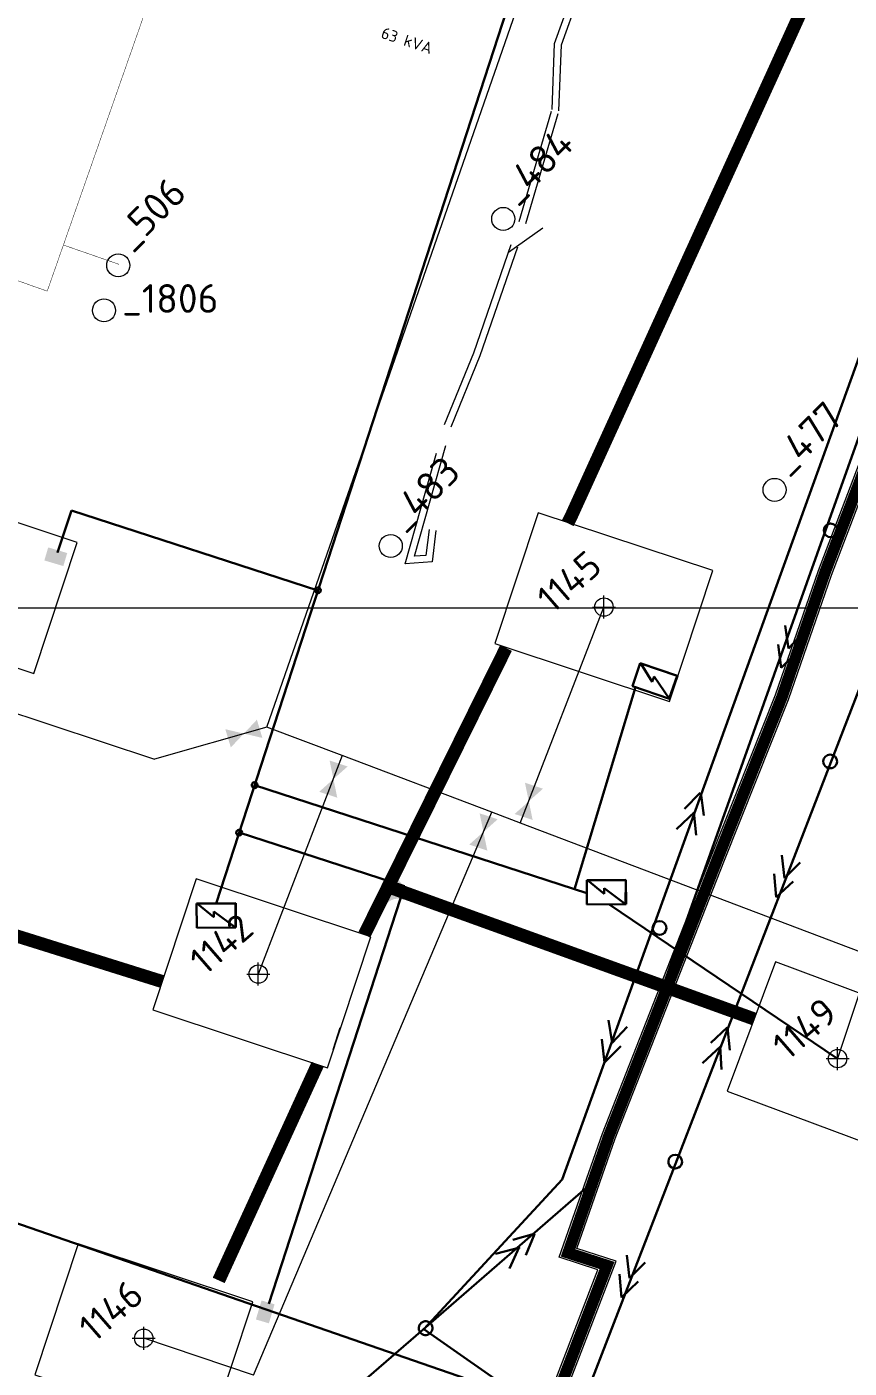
# Model space of a CAD drawing. Header units: millimetres. Extents: x 519 to 9564855, y -810 to 5021775.
# Drawn here: x 9530575 to 9530932, y 4998669 to 4999253 of the extents above; entities that cross this region are included whole.
import ezdxf

# ---------------------------------------------------------------- set-up
doc = ezdxf.new("R2010")
doc.units = ezdxf.units.MM
doc.header["$LTSCALE"] = 2
doc.header["$MEASUREMENT"] = 0
doc.header["$PDMODE"] = 2
doc.header["$PDSIZE"] = 5
doc.linetypes.add('92051501$0$GROUND2', pattern=[35, 25, -10])
for name, color, linetype in [('Existing roads', 41, 'Continuous'), ('FLOWLINE', 5, 'Continuous'), ('GRID_PULKOVO', 7, 'Continuous'), ('OilColl&Flowlines', 3, 'Continuous'), ('OLD WELLS(dr.bfr2000)', 24, 'Continuous'), ('ROAD_GROUND', 9, 'Continuous'), ('stage 7.frame', 7, 'Continuous'), ('Stage VII wells', 9, 'Continuous'), ('vodovod', 5, 'Continuous')]:
    doc.layers.add(name, color=color, linetype=linetype)
for name, color, linetype, lineweight in [('Электро', 1, 'Continuous', 30), ('Электроснаб', 1, 'Continuous', 18), ('Электроснабжене', 1, 'Continuous', 18)]:
    doc.layers.add(name, color=color, linetype=linetype, lineweight=lineweight)
doc.styles.add('92051501$0$STANDARD', font='simplex.shx')
doc.styles.add('Elect', font='isocpeur.ttf')
doc.styles.add('GeoApp', font='', dxfattribs={"height": 1})
doc.styles.get("Standard").update_dxf_attribs({"font": 'isocpeur.ttf', "width": 0.5})
doc.styles.get('GeoApp').set_extended_font_data('D431', italic=True)
doc.linetypes.add('g5_122_n', pattern='A,1,-1,1.5,-0.3,["Н",GeoApp,S=1,R=0,X=0,Y=-0.5],-1.5,1.5,-1,4,-1,4,-1,3', length=20.8)
doc.linetypes.add('WTR_LINE', pattern='A,0.5,-0.2,["W",92051501$0$STANDARD,S=0.1,R=0,X=-0.1,Y=-0.05],-0.05', length=0.75)

# ---------------------------------------------------------------- blocks, each defined once
blk = doc.blocks.new('A$C80b59c50')
at = {"layer": 'FLOWLINE', "color": 24, "linetype": 'g5_122_n', "lineweight": 30}
blk.add_line((-1259.19, -945.48, 0), (-2003.51, -687.78, 0), dxfattribs=at)

msp = doc.modelspace()

# ---------------------------------------------------------------- hatches: boundary and pattern name
at = {"layer": 'Existing roads', "lineweight": 0}
h = msp.add_hatch(color=256, dxfattribs=at)
edge = h.paths.add_edge_path()
edge.add_line((9530739.79411, 4998875.74632), (9530740.73651, 4998878.59445))
edge.add_arc((9530742.10949, 4998884.9606), 6.51252, 180.73939806, 257.82943689, ccw=False)
edge.add_line((9530735.59752, 4998884.87656), (9530733.28872, 4998877.89883))
edge.add_line((9530733.28872, 4998877.89883), (9530730.97991, 4998870.92111))
edge.add_arc((9530736.15657, 4998866.96951), 6.51252, 65.55367521, 142.64371401, ccw=False)
edge.add_line((9530738.85171, 4998872.89818), (9530739.79411, 4998875.74632))
at = {"layer": 'Электро', "ltscale": 7.5}
for points in [[(9530584.14356, 4999026.35113), (9530582.46313, 4999020.68352), (9530590.72571, 4999018.23369), (9530592.40614, 4999023.9013)], [(9530674.44908, 4998690.39192), (9530680.11668, 4998688.7115), (9530682.56651, 4998696.97408), (9530676.89891, 4998698.6545)]]:
    msp.add_hatch(color=256, dxfattribs=at).paths.add_polyline_path(points)
at = {"layer": 'Электроснаб', "linetype": 'ByBlock', "lineweight": 0, "ltscale": 7.5}
for points in [[(9530584.14356, 4999026.35113), (9530582.46313, 4999020.68352), (9530590.72571, 4999018.23369), (9530592.40614, 4999023.9013)], [(9530674.44908, 4998690.39192), (9530680.11668, 4998688.7115), (9530682.56651, 4998696.97408), (9530676.89891, 4998698.6545)]]:
    msp.add_hatch(color=1, dxfattribs=at).paths.add_polyline_path(points)
at = {"layer": 'Электроснабжене', "linetype": 'ByBlock', "lineweight": 0, "ltscale": 7.5}
for points in [[(9530584.14356, 4999026.35113), (9530582.46313, 4999020.68352), (9530590.72571, 4999018.23369), (9530592.40614, 4999023.9013)], [(9530674.44908, 4998690.39192), (9530680.11668, 4998688.7115), (9530682.56651, 4998696.97408), (9530676.89891, 4998698.6545)]]:
    msp.add_hatch(color=1, dxfattribs=at).paths.add_polyline_path(points)

# ---------------------------------------------------------------- linework, layer by layer
at = {"layer": 'Existing roads', "lineweight": 0}
for p, q in [((9530926.22, 4999291.84), (9530811.85, 4999040.53)), ((9530711.01693, 4998817.22584), (9530707.8756, 4998807.73205))]:
    msp.add_line(p, q, dxfattribs=at)
at = {"layer": 'Existing roads', "lineweight": 0, "const_width": 5.7, "flags": 128}
for points in [[(9530926.22, 4999291.84), (9530811.85, 4999040.53), (9530810.05907, 4999036.90417)], [(9530783.2172, 4998982.56134), (9530721.61734, 4998857.84909)], [(9530731.92955, 4998878.72671), (9530891.12032, 4998821.14258)], [(9530633.67651, 4998837.45209), (9530528.22216, 4998870.50325)], [(9530701.28486, 4998801.35242), (9530658.29465, 4998707.38493)]]:
    msp.add_lwpolyline(points, dxfattribs=at)
at = {"layer": 'GRID_PULKOVO', "lineweight": 0}
msp.add_line((9519000, 4999000), (9533000, 4999000), dxfattribs=at)
at = {"layer": 'OilColl&Flowlines', "linetype": 'ByBlock', "lineweight": 0, "ltscale": 25}
for p in [(9528878.06753, 4999514.03827), (9530679.2, 4998948.19)]:
    msp.add_line(p, (9530630.33138, 4998934.24594), dxfattribs=at)
at = {"layer": 'OilColl&Flowlines', "lineweight": 0}
for p, q in [((9530679.2, 4998948.19), (9530845.31, 4999425.38)), ((9530789.44247, 4998906.3944), (9530825.8, 4999000.4)), ((9530711.99, 4998935.79), (9530679.2, 4998948.19)), ((9530711.99, 4998935.79), (9530675.5, 4998840.7)), ((9530777.04, 4998911.08), (9530711.99, 4998935.79)), ((9530673.34397, 4998666.07942), (9530777.04, 4998911.08)), ((9530789.56, 4998906.35), (9530777.04, 4998911.08)), ((9530941.72, 4998848.63), (9530789.56, 4998906.35)), ((9530942.20113, 4998848.37103), (9530927.4, 4998803.9)), ((9530673.34397, 4998666.07942), (9530625.7, 4998682.2))]:
    msp.add_line(p, q, dxfattribs=at)
at = {"layer": 'OilColl&Flowlines', "linetype": 'ByBlock', "lineweight": 0, "ltscale": 25}
for points in [[(9530677.27965, 4998943.4487), (9530669.22338, 4998945.3433), (9530674.89228, 4998951.37293)], [(9530663.55448, 4998939.31366), (9530661.16711, 4998947.23789), (9530669.22338, 4998945.3433)]]:
    msp.add_solid(points, dxfattribs=at)
at = {"layer": 'OilColl&Flowlines', "lineweight": 0}
for points in [[(9530706.49325, 4998933.6332, -0.00001), (9530714.35036, 4998931.03343, -0.00001), (9530708.17034, 4998925.52886, -0.00001)], [(9530701.99031, 4998920.0243, -0.00001), (9530708.17034, 4998925.52886, -0.00001), (9530709.84742, 4998917.42452, -0.00001)], [(9530791.45186, 4998923.96189), (9530799.30897, 4998921.36211), (9530793.12895, 4998915.85755)], [(9530786.94892, 4998910.35298), (9530793.12895, 4998915.85755), (9530794.80603, 4998907.75321)], [(9530771.73331, 4998910.64159), (9530779.59042, 4998908.04181), (9530773.4104, 4998902.53725)], [(9530767.23037, 4998897.03268), (9530773.4104, 4998902.53725), (9530775.08748, 4998894.43291)]]:
    msp.add_solid(points, dxfattribs=at)
at = {"layer": 'OLD WELLS(dr.bfr2000)', "lineweight": 0}
for centre in [(9530782, 4999169.3), (9530614.6, 4999149.1), (9530608.4, 4999129.5), (9530900, 4999051.4), (9530733.1, 4999027)]:
    msp.add_circle(centre, 5, dxfattribs=at)
at = {"layer": 'ROAD_GROUND', "linetype": '92051501$0$GROUND2', "lineweight": 0}
for points in [[(9530752.737, 4999033.755), (9530751.037, 4999020.055), (9530739.337, 4999019.255), (9530756.537, 4999079.855), (9530769.237, 4999110.955), (9530788.937, 4999168.155), (9530803.237, 4999216.855), (9530804.337, 4999245.655), (9530829.937, 4999316.955), (9530835.637, 4999316.755)], [(9530749.75983, 4999034.12443), (9530748.36445, 4999022.87927), (9530743.38758, 4999022.53897), (9530759.37744, 4999078.87534), (9530772.04612, 4999109.89864), (9530791.796, 4999167.24346), (9530806.22058, 4999216.36772), (9530807.31713, 4999245.0774), (9530832.02046, 4999313.88005), (9530835.5318, 4999313.75685)], [(9530784.33192, 4999154.78391), (9530799.237, 4999165.455)]]:
    msp.add_lwpolyline(points, dxfattribs=at)
at = {"layer": 'ROAD_GROUND', "linetype": 'Continuous', "lineweight": 0}
for points in [[(9530708.348, 4998412.89011), (9530823.19877, 4998712.01051), (9530806.36106, 4998717.46355), (9530825.11091, 4998771.26673), (9530872.35689, 4998891.81169), (9530900.38547, 4998962.27343), (9530919.05108, 4999016.37363), (9530949.72543, 4999096.66656), (9530967.26221, 4999141.54992), (9530985.24895, 4999189.9533), (9531012.21585, 4999249.11103)], [(9530713.9493, 4998410.73942), (9530741.45694, 4998482.38106), (9530831.06879, 4998715.76854), (9530814.04553, 4998721.28167), (9530830.739, 4998769.184), (9530877.932, 4998889.594), (9530906.012, 4998960.185), (9530924.691, 4999014.324), (9530955.314, 4999094.483), (9530972.869, 4999139.413), (9530990.798, 4999187.661), (9531017.67536, 4999246.62232)]]:
    msp.add_lwpolyline(points, dxfattribs=at)
at = {"layer": 'ROAD_GROUND', "linetype": 'Continuous', "lineweight": 0, "const_width": 5}
msp.add_lwpolyline([(9530711.14865, 4998411.81476), (9530827.13378, 4998713.88952), (9530810.2033, 4998719.37261), (9530827.92495, 4998770.22536), (9530875.14725, 4998890.7099), (9530903.19874, 4998961.22922), (9530921.87104, 4999015.34881), (9530952.52384, 4999095.58534), (9530970.07433, 4999140.50493), (9530988.02347, 4999188.80715), (9531014.94561, 4999247.86667)], dxfattribs=at)
at = {"layer": 'stage 7.frame', "color": 0, "linetype": 'ByBlock', "lineweight": 0}
for points in [[(9530501.88202, 4998996.67759), (9530577.86254, 4998971.53702), (9530596.71798, 4999028.52241), (9530520.73745, 4999053.66299)], [(9530778.38202, 4998984.47759), (9530854.36254, 4998959.33702), (9530873.21798, 4999016.32241), (9530797.23745, 4999041.46299)], [(9530578.28202, 4998666.27759), (9530654.26255, 4998641.13701), (9530673.11798, 4998698.12241), (9530597.13745, 4998723.26299)]]:
    msp.add_lwpolyline(points, close=True, dxfattribs=at)
for centre in [(9530825.8, 4999000.4), (9530625.7, 4998682.2)]:
    msp.add_circle(centre, 4, dxfattribs=at)
at = {"layer": 'stage 7.frame', "color": 0, "linetype": 'ByBlock', "lineweight": 0, "ltscale": 80}
for p in [(9530825.8, 4999000.4), (9530625.7, 4998682.2)]:
    msp.add_point(p, dxfattribs=at)
at = {"layer": 'Stage VII wells', "color": 0, "linetype": 'ByBlock', "lineweight": 0}
for points in [[(9530629.58202, 4998825.07759), (9530705.56254, 4998799.93702), (9530724.41798, 4998856.92241), (9530648.43745, 4998882.06299)], [(9530975.37287, 4998818.06303), (9530900.37109, 4998845.98831), (9530879.42713, 4998789.73698), (9530954.42891, 4998761.81169)]]:
    msp.add_lwpolyline(points, close=True, dxfattribs=at)
for centre in [(9530675.5, 4998840.7), (9530927.4, 4998803.9)]:
    msp.add_circle(centre, 4, dxfattribs=at)
at = {"layer": 'Stage VII wells', "color": 0, "linetype": 'ByBlock', "lineweight": 0, "ltscale": 80}
for p in [(9530675.5, 4998840.7), (9530927.4, 4998803.9)]:
    msp.add_point(p, dxfattribs=at)
at = {"layer": 'vodovod', "linetype": 'WTR_LINE', "lineweight": 0, "ltscale": 5, "const_width": 0.2, "elevation": -8.49546}
for points in [[(9530874.60274, 5000116.82582), (9530713.5697, 4999649.86496), (9530740.56833, 4999585.67768), (9530583.71638, 4999137.87069), (9530086.28228, 4999314.10839), (9530240.27257, 4999756.28606), (9530196.17035, 4999770.3816)], [(9530590.74481, 4999157.93662), (9530614.90259, 4999149.54232)]]:
    msp.add_lwpolyline(points, dxfattribs=at)
at = {"layer": 'Электро'}
for p, q in [((9530807.63168, 4998751.23437), (9531191.27804, 4999815.31736)), ((9531199.41914, 4999813.2866), (9530821.31914, 4998750.3866)), ((9530585.91914, 4998057.6866), (9531226.11914, 4999712.8866)), ((9530657.16628, 4998871.45533), (9530832.22236, 4999410.22253)), ((9530906.1123, 4998982.41798), (9530904.60002, 4998992.35259)), ((9530912.66689, 4998989.44436), (9530906.1123, 4998982.41798)), ((9530901.60435, 4998984.04316), (9530902.79378, 4998973.95668)), ((9530902.79378, 4998973.95668), (9530909.90847, 4998981.0494)), ((9530839.55194, 4998965.50729), (9530813.00814, 4998877.68705)), ((9530818.33158, 4998875.95736), (9530673.87914, 4998922.89221)), ((9530867.69203, 4998919.57008), (9530860.90019, 4998912.62923)), ((9530867.92929, 4998919.48454), (9530869.20432, 4998909.63547)), ((9530865.25647, 4998911.327), (9530857.41049, 4998903.69311)), ((9530864.93362, 4998911.17512), (9530865.8858, 4998901.17417)), ((9530904.32258, 4998882.47574), (9530903.11729, 4998892.45225)), ((9530911.09067, 4998889.29671), (9530904.32258, 4998882.47574)), ((9530818.29717, 4998881.57975), (9530835.3456, 4998881.68409)), ((9530818.36187, 4998871.0074), (9530818.29717, 4998881.57975)), ((9530835.24835, 4998881.58564), (9530818.65275, 4998881.48407)), ((9530818.65275, 4998881.48407), (9530825.86453, 4998875.65684)), ((9530835.17466, 4998871.14318), (9530835.24835, 4998881.58564)), ((9530835.3456, 4998881.68409), (9530835.4103, 4998871.11174)), ((9530899.86687, 4998884.23913), (9530900.74478, 4998874.12078)), ((9530900.74478, 4998874.12078), (9530908.07476, 4998880.99078)), ((9530825.86453, 4998875.65684), (9530825.84999, 4998878.03207)), ((9530825.84999, 4998878.03207), (9530835.17466, 4998871.14318)), ((9530835.4103, 4998871.11174), (9530818.36187, 4998871.0074)), ((9530927.18214, 4998803.9316, 0), (9530827.94931, 4998871.06608)), ((9530829.34112, 4998810.70477), (9530827.82883, 4998820.63938)), ((9530835.8957, 4998817.73116), (9530829.34112, 4998810.70477)), ((9530879.3515, 4998817.48439), (9530872.34891, 4998810.75623)), ((9530879.58601, 4998817.39158), (9530880.55679, 4998807.50788)), ((9530824.83316, 4998812.32996), (9530826.0226, 4998802.24348)), ((9530826.0226, 4998802.24348), (9530833.13729, 4998809.3362)), ((9530876.66297, 4998809.32031), (9530868.58537, 4998801.93194)), ((9530876.33559, 4998809.17846), (9530876.979, 4998799.15291)), ((9530747.47982, 4998686.21315), (9530807.63168, 4998751.23437)), ((9530821.31914, 4998750.3866), (9530747.21914, 4998685.9866)), ((9530795.45844, 4998727.71515), (9530786.12401, 4998725.03692)), ((9530788.91211, 4998721.77969), (9530784.79815, 4998712.61449)), ((9530795.62244, 4998727.52355), (9530791.86421, 4998718.33086)), ((9530789.26784, 4998721.7522), (9530778.6745, 4998718.99233)), ((9530836.96379, 4998708.32349), (9530835.7585, 4998718.3)), ((9530832.50808, 4998710.08688), (9530833.38599, 4998699.96853)), ((9530843.73188, 4998715.14446), (9530836.96379, 4998708.32349)), ((9530833.38599, 4998699.96853), (9530840.71597, 4998706.83853)), ((9530747.21914, 4998685.9866), (9530657.31914, 4998608.6866)), ((9530854.61914, 4998611.1866), (9530747.47982, 4998686.21315))]:
    msp.add_line(p, q, dxfattribs=at)
at = {"layer": 'Электро', "ltscale": 25}
for p, q in [((9530588.21889, 4999024.1523), (9530594.27355, 4999042.45083)), ((9530594.27355, 4999042.45083), (9530701.41488, 4999007.6385)), ((9530667.12772, 4998902.27328), (9530739.04559, 4998878.90574)), ((9530739.04559, 4998878.90574), (9530680.01237, 4998697.22017))]:
    msp.add_line(p, q, dxfattribs=at)
at = {"layer": 'Электро', "ltscale": 7.5}
for p, q in [((9530838.1867, 4998965.97426), (9530841.60833, 4998975.97782)), ((9530841.60833, 4998975.97782), (9530857.73956, 4998970.46026)), ((9530857.6153, 4998970.39934), (9530841.91255, 4998975.77035)), ((9530841.91255, 4998975.77035), (9530846.80219, 4998967.89267)), ((9530846.80219, 4998967.89267), (9530847.57091, 4998970.14012)), ((9530847.57091, 4998970.14012), (9530854.10578, 4998960.56401)), ((9530854.10578, 4998960.56401), (9530857.6153, 4998970.39934)), ((9530857.73956, 4998970.46026), (9530854.31792, 4998960.4567)), ((9530854.31792, 4998960.4567), (9530838.1867, 4998965.97426)), ((9530648.64207, 4998871.40316), (9530665.6905, 4998871.5075)), ((9530648.70677, 4998860.83081), (9530648.64207, 4998871.40316)), ((9530665.59325, 4998871.40905), (9530648.99765, 4998871.30748)), ((9530648.99765, 4998871.30748), (9530656.20943, 4998865.48025)), ((9530656.20943, 4998865.48025), (9530656.19489, 4998867.85548)), ((9530656.19489, 4998867.85548), (9530665.51956, 4998860.96659)), ((9530665.51956, 4998860.96659), (9530665.59325, 4998871.40905)), ((9530665.6905, 4998871.5075), (9530665.7552, 4998860.93515)), ((9530665.7552, 4998860.93515), (9530648.70677, 4998860.83081))]:
    msp.add_line(p, q, dxfattribs=at)
at = {"layer": 'Электро'}
for centre, start, end in [((9530924.3856, 4999033.76082), 0.7714634, 180.7714634), ((9530924.3856, 4999033.76082), 180.7714634, 0.7714634), ((9530924.17004, 4998933.23083), 179.00479876, 359.00479876), ((9530924.17004, 4998933.23083), 359.00479876, 179.00479876), ((9530849.95471, 4998860.76545), 0.7714538, 180.7714538), ((9530849.95471, 4998860.76545), 180.7714538, 0.7714538), ((9530856.81125, 4998759.07858), 179.00479876, 359.00479876), ((9530856.81125, 4998759.07858), 359.00479876, 179.00479876), ((9530748.24723, 4998686.60065), 151.15904352, 331.15904352), ((9530748.24723, 4998686.60065), 331.15904352, 151.15904352)]:
    msp.add_arc(centre, 3, start, end, dxfattribs=at)
at = {"layer": 'Электро', "ltscale": 25}
for centre, start, end in [((9530701.41488, 4999007.6385), 162, 342), ((9530701.41488, 4999007.6385), 342, 162), ((9530673.87931, 4998922.89275), 162, 342), ((9530673.87931, 4998922.89275), 342, 162), ((9530667.17451, 4998902.25748), 342, 162), ((9530667.17451, 4998902.25748), 162, 342)]:
    msp.add_arc(centre, 1.25, start, end, dxfattribs=at)
at = {"layer": 'Электроснаб', "color": 1, "linetype": 'ByBlock', "lineweight": 0}
for p, q in [((9530807.63168, 4998751.23437), (9531191.27804, 4999815.31736)), ((9531199.41914, 4999813.2866), (9530821.31914, 4998750.3866)), ((9530585.91914, 4998057.6866), (9531226.11914, 4999712.8866)), ((9530657.16628, 4998871.45533), (9530832.22236, 4999410.22253)), ((9530906.1123, 4998982.41798), (9530904.60002, 4998992.35259)), ((9530912.66689, 4998989.44436), (9530906.1123, 4998982.41798)), ((9530901.60435, 4998984.04316), (9530902.79378, 4998973.95668)), ((9530902.79378, 4998973.95668), (9530909.90847, 4998981.0494)), ((9530839.55194, 4998965.50729), (9530813.00814, 4998877.68705)), ((9530818.33158, 4998875.95736), (9530673.87914, 4998922.89221)), ((9530867.69203, 4998919.57008), (9530860.90019, 4998912.62923)), ((9530867.92929, 4998919.48454), (9530869.20432, 4998909.63547)), ((9530865.25647, 4998911.327), (9530857.41049, 4998903.69311)), ((9530864.93362, 4998911.17512), (9530865.8858, 4998901.17417)), ((9530904.32258, 4998882.47574), (9530903.11729, 4998892.45225)), ((9530911.09067, 4998889.29671), (9530904.32258, 4998882.47574)), ((9530818.29717, 4998881.57975), (9530835.3456, 4998881.68409)), ((9530818.36187, 4998871.0074), (9530818.29717, 4998881.57975)), ((9530835.24835, 4998881.58564), (9530818.65275, 4998881.48407)), ((9530818.65275, 4998881.48407), (9530825.86453, 4998875.65684)), ((9530835.17466, 4998871.14318), (9530835.24835, 4998881.58564)), ((9530835.3456, 4998881.68409), (9530835.4103, 4998871.11174)), ((9530899.86687, 4998884.23913), (9530900.74478, 4998874.12078)), ((9530900.74478, 4998874.12078), (9530908.07476, 4998880.99078)), ((9530825.86453, 4998875.65684), (9530825.84999, 4998878.03207)), ((9530825.84999, 4998878.03207), (9530835.17466, 4998871.14318)), ((9530835.4103, 4998871.11174), (9530818.36187, 4998871.0074)), ((9530927.18214, 4998803.9316, 0), (9530827.94931, 4998871.06608)), ((9530829.34112, 4998810.70477), (9530827.82883, 4998820.63938)), ((9530835.8957, 4998817.73116), (9530829.34112, 4998810.70477)), ((9530879.3515, 4998817.48439), (9530872.34891, 4998810.75623)), ((9530879.58601, 4998817.39158), (9530880.55679, 4998807.50788)), ((9530824.83316, 4998812.32996), (9530826.0226, 4998802.24348)), ((9530826.0226, 4998802.24348), (9530833.13729, 4998809.3362)), ((9530876.66297, 4998809.32031), (9530868.58537, 4998801.93194)), ((9530876.33559, 4998809.17846), (9530876.979, 4998799.15291)), ((9530747.47982, 4998686.21315), (9530807.63168, 4998751.23437)), ((9530821.31914, 4998750.3866), (9530747.21914, 4998685.9866)), ((9530795.45844, 4998727.71515), (9530786.12401, 4998725.03692)), ((9530788.91211, 4998721.77969), (9530784.79815, 4998712.61449)), ((9530795.62244, 4998727.52355), (9530791.86421, 4998718.33086)), ((9530789.26784, 4998721.7522), (9530778.6745, 4998718.99233)), ((9530836.96379, 4998708.32349), (9530835.7585, 4998718.3)), ((9530832.50808, 4998710.08688), (9530833.38599, 4998699.96853)), ((9530843.73188, 4998715.14446), (9530836.96379, 4998708.32349)), ((9530833.38599, 4998699.96853), (9530840.71597, 4998706.83853)), ((9530747.21914, 4998685.9866), (9530657.31914, 4998608.6866)), ((9530854.61914, 4998611.1866), (9530747.47982, 4998686.21315))]:
    msp.add_line(p, q, dxfattribs=at)
at = {"layer": 'Электроснаб', "color": 1, "linetype": 'ByBlock', "lineweight": 0, "ltscale": 25}
for p, q in [((9530588.21889, 4999024.1523), (9530594.27355, 4999042.45083)), ((9530594.27355, 4999042.45083), (9530701.41488, 4999007.6385)), ((9530667.12772, 4998902.27328), (9530739.04559, 4998878.90574)), ((9530739.04559, 4998878.90574), (9530680.01237, 4998697.22017))]:
    msp.add_line(p, q, dxfattribs=at)
at = {"layer": 'Электроснаб', "color": 1, "linetype": 'ByBlock', "lineweight": 0, "ltscale": 7.5}
for p, q in [((9530838.1867, 4998965.97426), (9530841.60833, 4998975.97782)), ((9530841.60833, 4998975.97782), (9530857.73956, 4998970.46026)), ((9530857.6153, 4998970.39934), (9530841.91255, 4998975.77035)), ((9530841.91255, 4998975.77035), (9530846.80219, 4998967.89267)), ((9530846.80219, 4998967.89267), (9530847.57091, 4998970.14012)), ((9530847.57091, 4998970.14012), (9530854.10578, 4998960.56401)), ((9530854.10578, 4998960.56401), (9530857.6153, 4998970.39934)), ((9530857.73956, 4998970.46026), (9530854.31792, 4998960.4567)), ((9530854.31792, 4998960.4567), (9530838.1867, 4998965.97426)), ((9530648.64207, 4998871.40316), (9530665.6905, 4998871.5075)), ((9530648.70677, 4998860.83081), (9530648.64207, 4998871.40316)), ((9530665.59325, 4998871.40905), (9530648.99765, 4998871.30748)), ((9530648.99765, 4998871.30748), (9530656.20943, 4998865.48025)), ((9530656.20943, 4998865.48025), (9530656.19489, 4998867.85548)), ((9530656.19489, 4998867.85548), (9530665.51956, 4998860.96659)), ((9530665.51956, 4998860.96659), (9530665.59325, 4998871.40905)), ((9530665.6905, 4998871.5075), (9530665.7552, 4998860.93515)), ((9530665.7552, 4998860.93515), (9530648.70677, 4998860.83081))]:
    msp.add_line(p, q, dxfattribs=at)
at = {"layer": 'Электроснаб', "color": 1, "linetype": 'ByBlock', "lineweight": 0}
for centre, start, end in [((9530924.3856, 4999033.76082), 0.7714634, 180.7714634), ((9530924.3856, 4999033.76082), 180.7714634, 0.7714634), ((9530924.17004, 4998933.23083), 179.00479876, 359.00479876), ((9530924.17004, 4998933.23083), 359.00479876, 179.00479876), ((9530849.95471, 4998860.76545), 0.7714538, 180.7714538), ((9530849.95471, 4998860.76545), 180.7714538, 0.7714538), ((9530856.81125, 4998759.07858), 179.00479876, 359.00479876), ((9530856.81125, 4998759.07858), 359.00479876, 179.00479876), ((9530748.24723, 4998686.60065), 151.15904352, 331.15904352), ((9530748.24723, 4998686.60065), 331.15904352, 151.15904352)]:
    msp.add_arc(centre, 3, start, end, dxfattribs=at)
at = {"layer": 'Электроснаб', "color": 1, "linetype": 'ByBlock', "lineweight": 0, "ltscale": 25}
for centre, start, end in [((9530701.41488, 4999007.6385), 162, 342), ((9530701.41488, 4999007.6385), 342, 162), ((9530673.87931, 4998922.89275), 162, 342), ((9530673.87931, 4998922.89275), 342, 162), ((9530667.17451, 4998902.25748), 342, 162), ((9530667.17451, 4998902.25748), 162, 342)]:
    msp.add_arc(centre, 1.25, start, end, dxfattribs=at)
at = {"layer": 'Электроснабжене', "color": 1, "linetype": 'ByBlock', "lineweight": 0}
for p, q in [((9530807.63168, 4998751.23437), (9531191.27804, 4999815.31736)), ((9531199.41914, 4999813.2866), (9530821.31914, 4998750.3866)), ((9530585.91914, 4998057.6866), (9531226.11914, 4999712.8866)), ((9530657.16628, 4998871.45533), (9530832.22236, 4999410.22253)), ((9530906.1123, 4998982.41798), (9530904.60002, 4998992.35259)), ((9530912.66689, 4998989.44436), (9530906.1123, 4998982.41798)), ((9530901.60435, 4998984.04316), (9530902.79378, 4998973.95668)), ((9530902.79378, 4998973.95668), (9530909.90847, 4998981.0494)), ((9530839.55194, 4998965.50729), (9530813.00814, 4998877.68705)), ((9530818.33158, 4998875.95736), (9530673.87914, 4998922.89221)), ((9530867.69203, 4998919.57008), (9530860.90019, 4998912.62923)), ((9530867.92929, 4998919.48454), (9530869.20432, 4998909.63547)), ((9530865.25647, 4998911.327), (9530857.41049, 4998903.69311)), ((9530864.93362, 4998911.17512), (9530865.8858, 4998901.17417)), ((9530904.32258, 4998882.47574), (9530903.11729, 4998892.45225)), ((9530911.09067, 4998889.29671), (9530904.32258, 4998882.47574)), ((9530818.29717, 4998881.57975), (9530835.3456, 4998881.68409)), ((9530818.36187, 4998871.0074), (9530818.29717, 4998881.57975)), ((9530835.24835, 4998881.58564), (9530818.65275, 4998881.48407)), ((9530818.65275, 4998881.48407), (9530825.86453, 4998875.65684)), ((9530835.17466, 4998871.14318), (9530835.24835, 4998881.58564)), ((9530835.3456, 4998881.68409), (9530835.4103, 4998871.11174)), ((9530899.86687, 4998884.23913), (9530900.74478, 4998874.12078)), ((9530900.74478, 4998874.12078), (9530908.07476, 4998880.99078)), ((9530825.86453, 4998875.65684), (9530825.84999, 4998878.03207)), ((9530825.84999, 4998878.03207), (9530835.17466, 4998871.14318)), ((9530835.4103, 4998871.11174), (9530818.36187, 4998871.0074)), ((9530927.18214, 4998803.9316, 0), (9530827.94931, 4998871.06608)), ((9530829.34112, 4998810.70477), (9530827.82883, 4998820.63938)), ((9530835.8957, 4998817.73116), (9530829.34112, 4998810.70477)), ((9530879.3515, 4998817.48439), (9530872.34891, 4998810.75623)), ((9530879.58601, 4998817.39158), (9530880.55679, 4998807.50788)), ((9530824.83316, 4998812.32996), (9530826.0226, 4998802.24348)), ((9530826.0226, 4998802.24348), (9530833.13729, 4998809.3362)), ((9530876.66297, 4998809.32031), (9530868.58537, 4998801.93194)), ((9530876.33559, 4998809.17846), (9530876.979, 4998799.15291)), ((9530747.47982, 4998686.21315), (9530807.63168, 4998751.23437)), ((9530821.31914, 4998750.3866), (9530747.21914, 4998685.9866)), ((9530795.45844, 4998727.71515), (9530786.12401, 4998725.03692)), ((9530788.91211, 4998721.77969), (9530784.79815, 4998712.61449)), ((9530795.62244, 4998727.52355), (9530791.86421, 4998718.33086)), ((9530789.26784, 4998721.7522), (9530778.6745, 4998718.99233)), ((9530836.96379, 4998708.32349), (9530835.7585, 4998718.3)), ((9530832.50808, 4998710.08688), (9530833.38599, 4998699.96853)), ((9530843.73188, 4998715.14446), (9530836.96379, 4998708.32349)), ((9530833.38599, 4998699.96853), (9530840.71597, 4998706.83853)), ((9530747.21914, 4998685.9866), (9530657.31914, 4998608.6866)), ((9530854.61914, 4998611.1866), (9530747.47982, 4998686.21315))]:
    msp.add_line(p, q, dxfattribs=at)
at = {"layer": 'Электроснабжене', "color": 1, "linetype": 'ByBlock', "lineweight": 0, "ltscale": 25}
for p, q in [((9530588.21889, 4999024.1523), (9530594.27355, 4999042.45083)), ((9530594.27355, 4999042.45083), (9530701.41488, 4999007.6385)), ((9530667.12772, 4998902.27328), (9530739.04559, 4998878.90574)), ((9530739.04559, 4998878.90574), (9530680.01237, 4998697.22017))]:
    msp.add_line(p, q, dxfattribs=at)
at = {"layer": 'Электроснабжене', "color": 1, "linetype": 'ByBlock', "lineweight": 0, "ltscale": 7.5}
for p, q in [((9530838.1867, 4998965.97426), (9530841.60833, 4998975.97782)), ((9530841.60833, 4998975.97782), (9530857.73956, 4998970.46026)), ((9530857.6153, 4998970.39934), (9530841.91255, 4998975.77035)), ((9530841.91255, 4998975.77035), (9530846.80219, 4998967.89267)), ((9530846.80219, 4998967.89267), (9530847.57091, 4998970.14012)), ((9530847.57091, 4998970.14012), (9530854.10578, 4998960.56401)), ((9530854.10578, 4998960.56401), (9530857.6153, 4998970.39934)), ((9530857.73956, 4998970.46026), (9530854.31792, 4998960.4567)), ((9530854.31792, 4998960.4567), (9530838.1867, 4998965.97426)), ((9530648.64207, 4998871.40316), (9530665.6905, 4998871.5075)), ((9530648.70677, 4998860.83081), (9530648.64207, 4998871.40316)), ((9530665.59325, 4998871.40905), (9530648.99765, 4998871.30748)), ((9530648.99765, 4998871.30748), (9530656.20943, 4998865.48025)), ((9530656.20943, 4998865.48025), (9530656.19489, 4998867.85548)), ((9530656.19489, 4998867.85548), (9530665.51956, 4998860.96659)), ((9530665.51956, 4998860.96659), (9530665.59325, 4998871.40905)), ((9530665.6905, 4998871.5075), (9530665.7552, 4998860.93515)), ((9530665.7552, 4998860.93515), (9530648.70677, 4998860.83081))]:
    msp.add_line(p, q, dxfattribs=at)
at = {"layer": 'Электроснабжене', "color": 1, "linetype": 'ByBlock', "lineweight": 0}
for centre, start, end in [((9530924.3856, 4999033.76082), 0.7714634, 180.7714634), ((9530924.3856, 4999033.76082), 180.7714634, 0.7714634), ((9530924.17004, 4998933.23083), 179.00479876, 359.00479876), ((9530924.17004, 4998933.23083), 359.00479876, 179.00479876), ((9530849.95471, 4998860.76545), 0.7714538, 180.7714538), ((9530849.95471, 4998860.76545), 180.7714538, 0.7714538), ((9530856.81125, 4998759.07858), 179.00479876, 359.00479876), ((9530856.81125, 4998759.07858), 359.00479876, 179.00479876), ((9530748.24723, 4998686.60065), 151.15904352, 331.15904352), ((9530748.24723, 4998686.60065), 331.15904352, 151.15904352)]:
    msp.add_arc(centre, 3, start, end, dxfattribs=at)
at = {"layer": 'Электроснабжене', "color": 1, "linetype": 'ByBlock', "lineweight": 0, "ltscale": 25}
for centre, start, end in [((9530701.41488, 4999007.6385), 162, 342), ((9530701.41488, 4999007.6385), 342, 162), ((9530673.87931, 4998922.89275), 162, 342), ((9530673.87931, 4998922.89275), 342, 162), ((9530667.17451, 4998902.25748), 342, 162), ((9530667.17451, 4998902.25748), 162, 342)]:
    msp.add_arc(centre, 1.25, start, end, dxfattribs=at)

# ---------------------------------------------------------------- block references
at = {"color": 6, "linetype": 'ByBlock', "lineweight": 50}
msp.add_blockref('A$C80b59c50', (9532236.3, 4999537), dxfattribs=at)

# ---------------------------------------------------------------- texts
at = {"layer": 'OLD WELLS(dr.bfr2000)', "lineweight": 0, "style": 'Elect'}
for s, rotation, p in [(' _484', 44.99999992, (9530782, 4999169.3)), (' _506', 44.99999992, (9530614.6, 4999149.1)), (' _1806', 0.03337303, (9530608.38612, 4999128.41669)), (' _477', 44.99999992, (9530900, 4999051.4)), (' _483', 44.99999992, (9530733.1, 4999027))]:
    msp.add_text(s, height=12.5, rotation=rotation, dxfattribs=at).set_placement(p)
at = {"layer": 'stage 7.frame', "color": 0, "linetype": 'ByBlock', "lineweight": 0, "style": 'Elect'}
for s, p in [('1145', (9530803.3707, 4998997.17705)), ('1146', (9530604.15302, 4998679.95094))]:
    msp.add_text(s, height=12, rotation=41, dxfattribs=at).set_placement(p)
at = {"layer": 'Stage VII wells', "color": 0, "linetype": 'ByBlock', "lineweight": 0, "style": 'Elect'}
for s, p in [('1142', (9530652.32839, 4998839.69901)), ('1149', (9530905.78578, 4998802.68378))]:
    msp.add_text(s, height=12, rotation=41, dxfattribs=at).set_placement(p)
at = {"layer": 'Электро'}
msp.add_text('63 kVA', height=5, rotation=341.691556, dxfattribs=at).set_placement((9530728.45519, 4999248.14968, -0.00006))
at = {"layer": 'Электроснаб', "color": 1, "linetype": 'ByBlock', "lineweight": 0}
msp.add_text('63 kVA', height=5, rotation=341.691556, dxfattribs=at).set_placement((9530728.45519, 4999248.14968, -0.00006))
at = {"layer": 'Электроснабжене', "color": 1, "linetype": 'ByBlock', "lineweight": 0}
msp.add_text('63 kVA', height=5, rotation=341.691556, dxfattribs=at).set_placement((9530728.45519, 4999248.14968, -0.00006))

doc.saveas('drawing.dxf')
